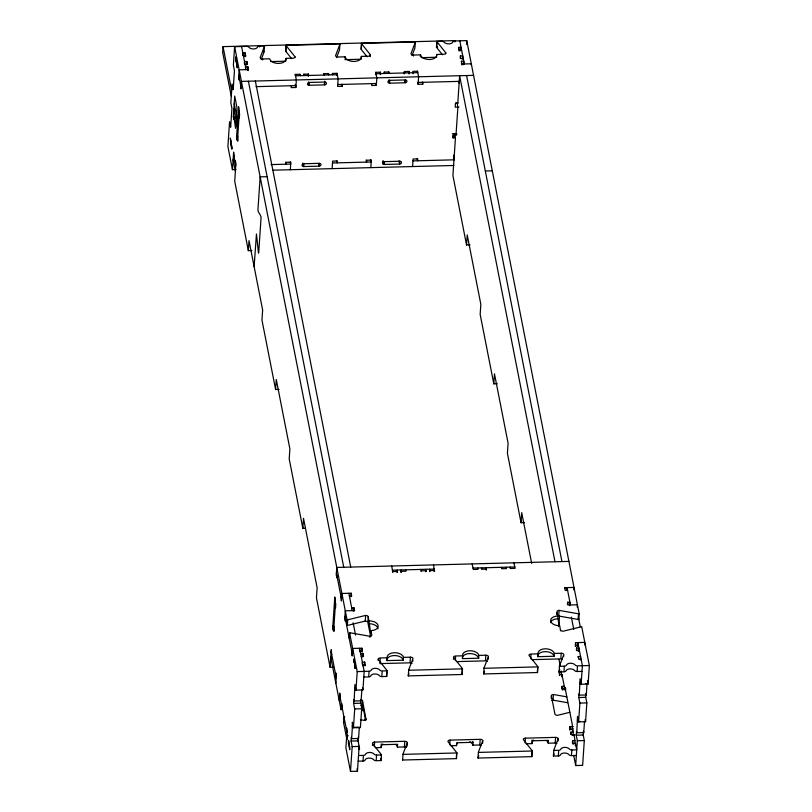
<?xml version="1.0" encoding="UTF-8"?>
<svg xmlns="http://www.w3.org/2000/svg" width="812" height="812" viewBox="0 0 812 812"><rect width="100%" height="100%" fill="white"/><g stroke="black" fill="none" stroke-linecap="round" stroke-linejoin="round"><path stroke-width="1.22" d="M455.167 40.6L223.036 46.639L222.65 52.293L231.278 96.263M557.479 616.288A2.345 1.38 3.8 0 1 558.697 616.024L578.144 619.454A2.345 1.38 3.8 0 0 578.824 619.495L579.2 613.842L466.748 40.63L454.882 40.945A2.345 1.38 3.8 0 0 453.137 41.554L452.365 42.671A4.679 2.771 3.8 0 1 444.915 42.863L443.728 41.798A2.345 1.38 3.8 0 0 441.748 41.28L436.856 41.412A2.345 1.391 3.8 0 0 437.029 41.808L445.758 52.81A2.345 1.38 3.8 0 1 443.717 54.262L436.744 54.445A8.191 4.842 3.8 0 1 429.578 59.509A8.191 4.842 3.8 0 1 420.504 54.861L413.531 55.043A2.345 1.38 3.8 0 1 410.943 53.714L415.287 42.366A2.345 1.38 3.8 0 0 415.308 41.97L361.452 43.371A2.345 1.391 3.8 0 0 361.624 43.767L370.353 54.769A2.345 1.38 3.8 0 1 368.313 56.221L361.34 56.404A8.191 4.842 3.8 0 1 354.174 61.479A8.191 4.842 3.8 0 1 345.1 56.83L338.127 57.002A2.345 1.38 3.8 0 1 335.539 55.683L339.883 44.335A2.345 1.38 3.8 0 0 339.903 43.929L286.047 45.33A2.345 1.391 3.8 0 0 286.22 45.726L294.949 56.738A2.345 1.38 3.8 0 1 292.909 58.18L285.936 58.362A8.191 4.842 3.8 0 1 278.77 63.437A8.191 4.842 3.8 0 1 269.696 58.789L262.723 58.971A2.345 1.38 3.8 0 1 260.134 57.642L264.479 46.294A2.345 1.38 3.8 0 0 264.499 45.898L259.607 46.02A2.345 1.38 3.8 0 0 257.851 46.629L257.089 47.756A4.679 2.771 3.8 0 1 249.639 47.949L248.442 46.873A2.345 1.38 3.8 0 0 246.472 46.365L234.607 46.67L233.369 65.193L234.455 70.745L233.45 85.808L233.196 89.584L232.1 84.022L230.841 102.86L231.927 108.412L230.912 123.475L230.659 127.24L229.573 121.688L227.908 146.485L232.445 169.627L235.937 169.535M230.588 142.871L230.781 140.05M236.048 61.58L236.241 58.758M236.312 117.598L233.988 117.659L233.866 119.537L233.318 116.755L234.709 96.049L236.982 107.62L236.475 115.152L237.652 121.171L234.201 103.581M231.724 148.657C228.172 119.882 232.496 160.532 231.917 145.835M237.185 67.366C233.724 38.489 237.896 79.271 237.368 64.544M232.445 169.627L233.633 152.057L234.049 156.716M239.317 78.246L239.195 80.124L238.647 77.353L239.154 69.822L248.442 69.578L248.37 70.522M236.099 120.795L235.592 128.337L233.988 117.659M235.226 162.735L235.358 160.847L235.896 163.628L234.719 181.208L248.34 250.634L251.821 250.553M240.494 84.265L240.92 88.924L241.418 81.393L473.558 75.354M242.686 55.328L242.849 52.973L245.163 52.912L245.65 56.627M237.226 138.395L237.104 140.283L236.556 137.502L238.626 106.748L239.043 111.406M237.5 139.776L239.317 112.777M244.382 63.651L244.524 61.539L246.848 61.479L247.396 64.249L245.072 64.31M244.93 56.444L245.163 52.912M245.508 67.802L245.569 66.858L247.893 66.797L248.442 69.578M246.615 65.011L246.848 61.479M247.66 70.329L247.893 66.797M259.535 46.964L259.607 46.02M248.34 250.634L249.02 240.596L262.641 310.032L261.961 320.07L275.593 389.506L279.074 389.415M262.662 59.905L262.723 58.971M261.2 59.509L264.103 51.948A2.345 1.38 3.8 0 0 264.123 51.542L264.499 45.898M254.126 266.63L256.45 234.008L258.49 253.171L258.713 252.613L260.977 219.027C262.093 214.875 256.907 212.693 258.023 208.542L260.155 176.864L267.118 176.681M286.047 45.33L285.672 50.983A2.345 1.391 3.8 0 0 285.844 51.379L291.66 58.718M285.844 51.379L286.159 46.67M285.936 58.362L285.753 61.194L270.589 61.58M291.335 85.737L291.214 87.615L295.852 87.493L296.36 79.962L295.274 74.41L299.912 74.288L300.186 75.678M294.888 57.672L294.949 56.738M295.203 75.343L295.274 74.41M275.593 389.506L276.263 379.468L289.884 448.904L289.214 458.942L302.835 528.379L305.15 528.318M290.331 169.728L290.838 162.197L286.2 162.319L286.068 164.197L285.662 162.116M299.851 75.232L299.912 74.288M303.718 75.13L303.779 74.186L308.428 74.065L308.692 75.455M308.266 76.419L308.428 74.065M302.673 165.222L302.795 163.334M303.871 163.74L303.678 166.561L319.157 166.155A1.756 1.401 -11.1 0 0 320.984 164.704A1.756 1.401 -11.1 0 0 319.339 163.334L303.871 163.74A1.756 1.401 -11.1 0 0 302.034 165.191A1.756 1.401 -11.1 0 0 303.678 166.561L303.018 163.232M324.333 83.474L324.607 84.864L324.8 82.042L309.321 82.448L309.139 85.27L324.607 84.864A1.756 1.401 -11.1 0 0 326.444 83.413A1.756 1.401 -11.1 0 0 324.8 82.042L324.638 81.21M323.836 74.602L323.897 73.659L328.545 73.537L328.819 74.927M319.339 163.334L319.157 166.155L318.72 163.933M328.484 74.481L328.545 73.537M332.352 74.379L332.412 73.435L337.051 73.324L338.147 78.876L337.64 86.407L342.278 86.285L342.41 84.407M302.835 528.379L303.505 518.33L317.127 587.766L316.457 597.815L330.078 667.251L333.559 667.159M336.899 75.668L337.051 73.324M339.903 43.929L339.528 49.583A2.345 1.38 3.8 0 1 339.507 49.979L336.604 57.55M332.118 168.642L332.626 161.111L337.264 160.989L337.142 162.877L336.726 160.786M344.998 58.241L345.1 56.83M361.452 43.371L361.076 49.024A2.345 1.391 3.8 0 0 361.249 49.42L367.065 56.759M361.249 49.42L361.563 44.711M361.34 56.404L361.157 59.225L344.907 59.652M370.231 56.657L370.353 54.769M330.078 667.251L331.255 649.671L331.682 654.33M333.407 628.61L333.275 630.488L332.737 627.717L334.798 596.952L335.214 601.611M336.95 575.86L336.818 577.748L336.269 574.967L336.777 567.436L568.918 561.396M333.681 629.98L335.488 602.991M371.815 83.636L371.683 85.524L376.332 85.402L376.829 77.871L375.743 72.309L380.381 72.187L380.595 74.521M375.58 74.663L375.743 72.309M335.691 674.813L335.823 672.935L336.371 675.706L335.863 683.237M340.969 596.343L341.385 601.002L341.893 593.471L351.17 593.227L351.718 596.008L349.393 596.069M370.81 167.637L371.307 160.106L366.669 160.228L366.547 162.106L366.131 160.025M380.229 74.542L380.381 72.187M339.264 700.604L339.771 693.072L340.187 697.731M345.455 619.262L345.333 621.139L344.785 618.368L345.293 610.827L354.58 610.594L354.032 607.812L351.718 607.873L351.647 608.817M342.014 704.867L341.7 709.576A2.345 1.38 3.8 0 1 341.04 709.647L341.426 704.004A2.345 1.38 3.8 0 0 342.075 703.923M234.607 46.67L347.069 619.881L346.694 625.534A2.345 1.38 3.8 0 0 347.343 625.453L365.258 621.058A2.345 1.38 3.8 0 1 367.846 622.388L370.688 636.831M384.188 73.029L384.259 72.095L388.897 71.974L389.171 73.354M347.404 624.519L347.719 619.81L365.633 615.405A2.345 1.38 3.8 0 1 368.232 616.734L370.759 633.451L370.952 630.63A8.191 4.842 3.8 0 0 378.128 625.555A8.191 4.842 3.8 0 0 369.044 620.906M350.936 596.759L351.17 593.227M346.897 734.444L346.917 739.6L343.567 722.538L343.953 716.894A2.345 1.38 3.8 0 1 344.623 716.935L344.562 717.879M349.221 638.425L349.596 632.771A2.345 1.38 3.8 0 1 350.276 632.812L369.724 636.243A2.345 1.38 3.8 0 0 371.774 634.791L370.952 630.63M382.929 160.796L383.142 163.131L383.234 161.71M388.836 72.907L388.897 71.974M353.799 611.345L354.032 607.812M384.34 161.639L384.147 164.471L399.626 164.065A1.756 1.401 -11.1 0 0 401.463 162.613A1.756 1.401 -11.1 0 0 399.819 161.243L384.34 161.649A1.756 1.401 -11.1 0 0 382.503 163.1A1.756 1.401 -11.1 0 0 384.147 164.471L383.497 161.131M389.801 80.347L389.608 83.179L405.087 82.773A1.756 1.401 -11.1 0 0 406.924 81.312A1.756 1.401 -11.1 0 0 405.269 79.952L389.801 80.347A1.756 1.401 -11.1 0 0 387.963 81.809A1.756 1.401 -11.1 0 0 389.608 83.179L388.958 79.84M346.48 729.785L346.602 727.897L347.15 730.678L346.643 738.209M362.436 651.924L361.959 648.199L352.672 648.443L352.164 655.974L351.748 651.315M346.582 737.875L345.902 747.923L350.51 771.4L357.473 771.217L359.137 746.421L358.051 740.869L358.305 737.103M348.429 743.487L348.439 740.341L349.708 749.699L348.612 740.666M353.88 662.196L353.941 659.029L355.169 668.408L354.073 659.364M349.556 749.273L349.749 746.451M355.017 667.982L355.209 665.15M350.51 771.4L352.175 746.604L351.088 741.051L351.342 737.286L351.616 738.666L358.579 738.494L359.33 727.187L352.367 727.369L352.347 722.213L353.443 727.775L360.406 727.593L361.675 708.754L360.751 700.695M353.443 727.775L354.702 708.937L353.616 703.385L353.87 699.619L354.144 701.01L361.107 700.827L361.868 689.53M354.144 701.01L354.885 684.546L355.971 690.109L362.934 689.926L364.182 671.402L359.635 648.26L359.472 650.777M351.616 738.666L352.367 727.369M355.971 690.109L357.219 671.585L349.596 632.771M360.122 651.985L360.183 651.041L362.507 650.98M360.619 654.523L360.68 653.589L363.005 653.528L363.553 656.299L361.228 656.36M361.726 651.731L361.959 648.199M362.233 664.033L362.365 662.145L364.679 662.084L365.167 665.81M362.761 657.06L363.005 653.528M365.258 621.058L365.573 616.349M362.842 665.87L362.903 664.926L365.227 664.866M358.813 749.506L358.975 747.152M364.446 665.617L364.679 662.084M404.214 73.922L404.376 71.568L409.015 71.446L409.228 73.78M364.923 720.396L365.116 717.564L363.208 707.851L363.015 710.673L362.203 706.511L362.517 701.801M367.917 621.444L368.232 616.734M399.819 161.243L399.626 164.065L399.007 160.938M405.269 79.952L405.087 82.773L404.812 81.383M369.663 637.187L369.724 636.243M408.862 73.801L409.015 71.446M358.153 761.179L363.045 761.047L363.36 756.337M368.76 675.99L369.074 671.28A2.345 1.38 3.8 0 0 371.084 670.296A4.679 2.771 3.8 0 1 375.093 668.327A4.679 2.771 3.8 0 1 379.833 670.073A2.345 1.38 3.8 0 0 382.208 670.935L387.101 670.813L386.725 676.457L381.823 676.589A2.345 1.38 3.8 0 1 379.458 675.716A4.679 2.771 3.8 0 0 374.718 673.98A4.679 2.771 3.8 0 0 370.698 675.949A2.345 1.38 3.8 0 1 368.699 676.924L363.796 677.056M366.06 719.848L362.578 700.857A2.345 1.38 3.8 0 0 360.863 699.599M413.47 55.987L413.531 55.043M413.095 73.679L412.882 71.344L417.53 71.223L418.616 76.785L418.109 84.316L422.758 84.194L422.879 82.306M415.308 41.97L414.932 47.624A2.345 1.38 3.8 0 1 414.912 48.02L412.009 55.581M417.459 72.166L417.53 71.223M372.424 745.416L372.485 744.472M378.128 660.349L378.199 659.415A2.345 1.38 3.8 0 1 380.249 657.964L387.212 657.781A8.191 4.842 3.8 0 1 394.378 652.706A8.191 4.842 3.8 0 1 403.462 657.355L410.425 657.172A2.345 1.38 3.8 0 1 413.014 658.502L408.669 669.849L408.274 675.899L462.129 674.498L462.505 668.844A2.345 1.38 3.8 0 0 462.332 668.449L453.603 657.446A2.345 1.38 3.8 0 1 455.654 655.994L462.617 655.822A8.191 4.842 3.8 0 1 469.783 650.747A8.191 4.842 3.8 0 1 478.867 655.396L485.83 655.213A2.345 1.38 3.8 0 1 488.418 656.543L484.074 667.89L483.678 673.94L537.534 672.539L537.909 666.885A2.345 1.38 3.8 0 0 537.737 666.49L529.008 655.487A2.345 1.38 3.8 0 1 531.058 654.036L538.021 653.853A8.191 4.842 3.8 0 1 545.187 648.788A8.191 4.842 3.8 0 1 554.271 653.437L561.234 653.254A2.345 1.38 3.8 0 1 563.822 654.584L559.478 665.921L559.082 671.971L563.975 671.849A2.345 1.38 3.8 0 0 565.984 670.864A4.679 2.771 3.8 0 1 569.994 668.895A4.679 2.771 3.8 0 1 574.734 670.641A2.345 1.38 3.8 0 0 577.109 671.504L582.001 671.382M412.587 166.551L413.095 159.02L417.733 158.898L417.612 160.776L417.206 158.695M420.372 56.749L420.504 54.861M374.281 746.786L374.596 742.077L404.772 741.295A2.345 1.38 3.8 0 1 407.37 742.625L407.127 746.157M379.925 662.673L380.178 658.908M376.24 759.768L376.555 755.058A2.345 1.38 3.8 0 1 374.19 754.186A4.679 2.771 3.8 0 0 369.45 752.45A4.679 2.771 3.8 0 0 365.43 754.419A2.345 1.38 3.8 0 1 363.421 755.393L358.528 755.525M381.823 676.589L382.137 671.879M392.744 572.501L391.719 566.005M375.377 747.7L381.183 747.547L381.366 744.726A8.191 4.842 3.8 0 1 381.325 743.924M403.462 657.355L403.27 660.186L387.019 660.603L387.212 657.781M380.96 759.24L381.021 758.296M381.214 755.475L381.275 754.531L372.546 743.528A2.345 1.38 3.8 0 1 374.596 742.077M386.796 672.295L386.542 676.061A2.345 1.38 3.8 0 1 386.725 676.457M363.045 761.047A2.345 1.38 3.8 0 0 365.055 760.062A4.679 2.771 3.8 0 1 369.064 758.103A4.679 2.771 3.8 0 1 373.804 759.839A2.345 1.38 3.8 0 0 376.179 760.702L381.072 760.58L381.457 754.927A2.345 1.38 3.8 0 0 381.275 754.531M397.017 572.409L397.18 570.054L397.383 572.379M400.884 572.308L401.047 569.953L401.26 572.277M442.469 54.79L436.653 47.451A2.345 1.391 3.8 0 1 436.48 47.055L436.856 41.412M436.653 47.451L436.968 42.752M436.623 56.322L436.744 54.445M406.457 747.527A2.345 1.38 3.8 0 0 404.396 746.949L397.433 747.121L397.616 744.299L381.366 744.726M445.697 53.754L445.758 52.81M482.582 743.487L482.775 740.656A2.345 1.38 3.8 0 0 480.176 739.336L450 740.118A2.345 1.38 3.8 0 0 447.95 741.569L456.679 752.572A2.345 1.38 3.8 0 1 456.862 752.968L456.476 758.621L402.62 760.022L403.006 754.368A2.345 1.38 3.8 0 1 403.026 753.972L407.37 742.625M404.396 746.949L404.711 742.239M410.101 661.881L410.425 657.172M412.821 661.333L412.892 660.389M454.821 41.879L454.882 40.945M421.022 571.546L421.164 569.425L421.438 570.816L426.077 570.694L426.016 571.638M458.567 49.705L458.729 47.36L461.054 47.299L460.81 50.821M470.026 244.869L466.545 244.96L452.923 175.524L455.451 137.857L453.137 137.918L453.39 134.153L457.136 134.061M459.206 51.075L458.729 47.36M454.395 137.36L454.639 133.696L452.314 133.757M425.65 571.658L425.813 569.303L426.077 570.694M460.252 58.271L460.414 55.916L462.728 55.855L462.576 58.9M457.369 103.814L457.795 108.503L455.979 135.492L455.705 134.081M461.389 62.179L461.449 61.245L463.774 61.184L463.54 64.716M461.937 64.96L461.449 61.245M429.518 571.557L429.68 569.202L429.883 571.536M466.494 44.335L466.748 40.63M434.146 571.597L434.318 569.08L392.531 570.176M434.532 571.415L433.506 564.919M471.204 64.909L471.285 63.783L461.998 64.016M466.545 244.96L467.225 234.912L480.846 304.348L480.166 314.396L493.797 383.832L497.279 383.741M453.472 659.334L453.603 657.446M449.686 744.827L450 740.118M455.329 660.704L455.583 656.938M450.782 745.741L456.588 745.589L456.77 742.757L473.02 742.341L472.838 745.162L479.801 744.98A2.345 1.38 3.8 0 1 481.11 745.172M462.617 655.822L462.424 658.644L478.674 658.217L478.867 655.396M456.364 757.281L456.679 752.572M462.272 669.392L461.947 674.102A2.345 1.38 3.8 0 1 462.129 674.498M477.588 568.897L477.649 567.953L477.923 569.344L473.284 569.466L472.188 563.914M493.797 383.832L494.467 373.784L508.089 443.22L507.419 453.269L521.04 522.705L524.522 522.613M481.455 568.796L481.516 567.852L481.79 569.242L486.439 569.121L486.368 570.065M486.033 569.618L486.165 567.74L486.439 569.121M558.017 741.051L558.179 738.697A2.345 1.38 3.8 0 0 555.581 737.367L525.405 738.159A2.345 1.38 3.8 0 0 523.354 739.6L532.083 750.613A2.345 1.38 3.8 0 1 532.266 751.009L531.88 756.652L478.024 758.053L478.41 752.409A2.345 1.38 3.8 0 1 478.43 752.003L482.775 740.656M479.801 744.98L480.115 740.27M485.505 659.923L485.83 655.213M488.225 659.364L488.357 657.487M501.572 568.278L501.633 567.334L501.907 568.725L506.556 568.603L506.282 567.212L506.221 568.156M510.088 568.055L510.149 567.111L510.423 568.501L515.062 568.38L513.976 562.828M521.04 522.705L521.71 512.656L531.687 563.487M525.09 742.868L525.405 738.159M530.733 658.745L530.987 654.979M526.186 743.772L531.992 743.619L532.175 740.798A8.191 4.842 3.8 0 1 532.134 739.996M554.271 653.437L554.078 656.258L537.828 656.685L538.021 653.853M531.769 755.322L532.083 750.613M537.676 667.434L537.351 672.143A2.345 1.38 3.8 0 1 537.534 672.539M551.226 698.3L551.378 695.945A2.345 1.38 3.8 0 1 553.429 694.493L566.806 696.848M556.839 614.654L556.971 612.766M556.92 743.386A2.345 1.38 3.8 0 0 555.205 743.021L548.242 743.203L548.425 740.371L532.175 740.798M559.143 626.377L557.032 611.822A2.345 1.38 3.8 0 1 559.082 610.38L578.53 613.801A2.345 1.38 3.8 0 0 579.2 613.842M551.825 700.401A2.345 1.38 3.8 0 1 553.053 700.147L553.368 695.437M558.768 615.08L559.082 610.38M558.686 626.559L558.849 624.123M559.427 615.506L559.113 625.524L558.757 623.677M560.513 630.822L559.752 625.717A8.191 4.842 3.8 0 1 550.678 621.068A8.191 4.842 3.8 0 1 557.844 615.993M576.358 755.495L571.455 755.627A2.345 1.38 3.8 0 1 569.09 754.754A4.679 2.771 3.8 0 0 564.35 753.018A4.679 2.771 3.8 0 0 560.331 754.987A2.345 1.38 3.8 0 1 558.331 755.962L553.429 756.094L553.814 750.44A2.345 1.38 3.8 0 1 553.835 750.044L558.179 738.697M564.675 588.619L564.736 587.675L574.023 587.431L573.851 589.948M559.569 675.513L559.092 671.798L561.407 671.737M555.205 743.021L555.52 738.311M560.919 657.964L561.234 653.254M561.193 674.873L561.447 671.108M566.888 590.121L567.06 587.614L570.46 604.97M561.792 676.863L561.955 674.508L559.63 674.569M563.701 656.461L563.761 655.517M561.792 688.728L561.945 686.373L564.269 686.313L564.035 689.845M567.436 604.615L567.598 602.26L569.922 602.199L569.679 605.732M562.432 690.098L561.945 686.373M558.331 755.962L558.646 751.262M564.035 670.905L564.36 666.195A2.345 1.38 3.8 0 0 566.36 665.211A4.679 2.771 3.8 0 1 570.379 663.252A4.679 2.771 3.8 0 1 575.119 664.987A2.345 1.38 3.8 0 0 577.484 665.86L589.35 665.546L588.101 684.069L581.138 684.252L580.052 678.69L579.311 695.143L586.274 694.971L587.035 683.663L585.868 683.694M564.776 689.723L564.939 687.206L572.318 724.822L572.338 729.978M577.261 607.305L577.423 604.788L568.146 605.031L567.598 602.26M569.648 730.059L569.872 726.76L573.353 726.669M575.282 646.179L575.525 642.647L584.802 642.404L584.64 644.911M576.002 646.362L575.525 642.647M578.144 619.454L578.469 614.745M570.755 734.444L570.917 732.089L573.242 732.028L572.998 735.56M576.408 650.321L576.561 647.966L578.885 647.905L578.662 651.204M577.586 646.352L577.839 642.586L582.387 665.728L581.138 684.252M572.673 730.424L572.734 729.481L570.42 729.541L569.872 726.76M578.327 646.301L578.388 645.357L576.063 645.418M571.526 754.683L571.841 749.973A2.345 1.38 3.8 0 1 569.466 749.111A4.679 2.771 3.8 0 0 564.726 747.365A4.679 2.771 3.8 0 0 560.716 749.334A2.345 1.38 3.8 0 1 558.707 750.318L553.814 750.44M577.109 671.504L577.423 666.794M572.44 743L572.592 740.645L574.916 740.585M578.185 657.476L578.245 656.532L580.57 656.472L580.377 659.293M573.079 744.371L572.592 740.645M575.302 745.721L575.464 743.366L573.14 743.427M581.047 660.186L581.108 659.253L578.794 659.303L578.245 656.532M583.747 732.627L583.473 731.247L583.219 735.012L584.305 740.564L582.64 765.361L575.678 765.543L577.342 740.747L576.256 735.195L576.51 731.419L576.784 732.81L583.747 732.627L584.508 721.33M576.784 732.81L577.525 716.357L578.611 721.909L585.574 721.736L586.843 702.898L585.746 697.346L586 693.58L586.274 694.971M578.611 721.909L579.88 703.08L578.783 697.528L579.037 693.763L579.311 695.143M573.485 735.175C573.749 731.876 575.789 743.183 574.764 743.589M409.015 673.605L408.294 675.503A2.345 1.38 3.8 0 0 408.274 675.899M484.561 671.27L483.698 673.534A2.345 1.38 3.8 0 0 483.678 673.94M478.775 755.769L478.045 757.657A2.345 1.38 3.8 0 0 478.024 758.053M559.823 669.687L559.103 671.575A2.345 1.38 3.8 0 0 559.082 671.971M554.18 753.8L553.449 755.698A2.345 1.38 3.8 0 0 553.429 756.094M569.831 712.307L557.519 715.321A2.345 1.38 3.8 0 1 554.921 714.002L551.378 695.945M262.895 51.572L264.123 51.542M436.48 47.055L437.698 47.025M243.387 55.754L245.711 55.693M459.277 50.131L461.592 50.07M421.398 57.662L436.562 57.266M463.276 58.637L460.952 58.697L460.414 55.916M238.647 77.353L239.804 77.323M295.548 75.8L337.325 74.704M376.017 73.699L417.794 72.613M256.024 86.651L295.984 85.615M337.762 84.519L376.453 83.514M418.241 82.428L459.44 81.362M455.633 102.962L458.13 102.901M458.953 107.062L455.197 107.164L455.451 103.398L457.775 103.337L459.622 75.709L554.982 561.762M233.318 116.755L235.642 116.705M271.025 164.592L290.716 164.075L290.28 161.862M332.494 162.989L371.185 161.984L370.749 159.761M412.973 160.898L454.172 159.822M272.852 170.185L453.796 165.475M485.322 171.007L492.285 170.825M473.01 568.075L514.788 566.989M392.805 571.557L397.454 571.435M401.321 571.343L405.959 571.222L405.685 569.831M429.954 570.592L434.593 570.471M567.598 590.395L565.284 590.456L564.736 587.675M351.626 653.203L352.784 653.173M579.433 650.686L577.109 650.747L576.561 647.966M379.864 663.607L410.04 662.825A2.345 1.38 3.8 0 1 412.11 663.404M456.527 661.618L485.444 660.866A2.345 1.38 3.8 0 1 487.515 661.445M531.931 659.659L560.848 658.897A2.345 1.38 3.8 0 1 562.168 659.09M357.219 671.585L369.074 671.28M462.505 668.844L408.649 670.245A2.345 1.38 3.8 0 1 408.669 669.849M537.909 666.885L484.053 668.286A2.345 1.38 3.8 0 1 484.074 667.89M564.36 666.195L559.458 666.327A2.345 1.38 3.8 0 1 559.478 665.921M354.631 688.322L355.788 688.292M579.798 682.456L580.956 682.425M354.905 689.703L356.062 689.672M580.072 683.846L581.23 683.816M562.493 689.155L565.974 689.063M353.616 703.385L360.579 703.202M578.783 697.528L585.746 697.346M354.702 708.937L361.675 708.754M579.88 703.08L586.843 702.898M352.103 725.979L353.261 725.948M577.271 720.122L578.428 720.092M577.535 721.513L579.859 721.452M572.064 728.587L573.231 728.557M347.171 735.834L348.328 735.804M574.947 734.769L571.465 734.86L570.917 732.089M351.088 741.051L358.051 740.869M576.256 735.195L583.219 735.012M352.175 746.604L359.137 746.421M577.342 740.747L584.305 740.564M358.417 749.019L359.584 748.989L359.036 746.208M376.555 755.058L381.457 754.927M403.006 754.368L456.862 752.968M478.41 752.409L532.266 751.009M571.841 749.973L576.733 749.852L575.464 743.366M553.053 700.147L567.639 702.715M360.426 719.716L364.07 720.356A2.345 1.38 3.8 0 0 366.121 718.914M378.199 659.415L386.928 670.418A2.345 1.38 3.8 0 1 387.101 670.813M589.35 665.546L581.727 626.732A2.345 1.38 3.8 0 0 581.077 626.813L563.163 631.208A2.345 1.38 3.8 0 1 560.574 629.879M578.56 618.155L580.255 626.783M587.452 680.73L588.101 684.069M459.775 40.813L464.322 63.955M466.595 75.536L561.945 561.579M571.354 617.1L573.769 629.432M585.137 719.513L585.574 721.736M458.76 81.362L459.125 83.22M558.971 659.314L560.158 665.343M561.955 674.508L564.269 686.313M572.734 729.481L573.242 732.028M454.639 133.696L455.451 137.857M452.72 135.837L453.137 137.918M573.739 755.657L575.678 765.543M453.563 155.143L454.111 157.924M453.573 157.751L453.979 159.832M422.341 82.114L422.758 84.194M417.703 82.235L418.109 84.316M404.376 71.568L404.65 72.958M384.259 72.095L384.523 73.476M375.915 83.321L376.332 85.402M341.872 84.204L342.278 86.285M332.412 73.435L332.687 74.826M323.897 73.659L324.171 75.049M308.479 81.931L309.139 85.27A1.756 1.401 -11.1 0 1 307.484 83.9A1.756 1.401 -11.1 0 1 309.321 82.448M303.779 74.186L304.053 75.577M295.243 84.367L295.852 87.493M255.354 81.027L350.713 567.07M241.57 46.487L246.117 69.639M248.391 81.21L343.74 567.253M348.855 593.288L352.256 610.654M353.149 622.774L355.565 635.106M362.497 687.703L362.934 689.926M238.769 75.465L241.042 87.036M336.401 573.089L341.507 599.124M344.917 616.481L352.296 654.096M238.495 108.615L239.591 114.177L239.337 117.943L239.063 116.563M334.676 598.82L335.762 604.392L335.508 608.158L335.234 606.767M223.036 46.639L231.664 90.619M357.625 739.032L357.899 740.422M233.826 109.224L237.277 126.814M237.754 136.02L237.774 141.176L236.688 135.604M333.925 626.225L333.945 631.381L332.859 625.819M356.996 768.751L357.473 771.217M233.501 153.935L235.774 165.506M331.134 651.559L336.239 677.594M339.649 694.95L347.028 732.566M233.125 159.588L235.399 171.159M330.748 657.202L341.04 709.647M347.719 619.81A2.345 1.38 3.8 0 1 347.069 619.881M368.861 623.728A8.191 4.842 3.8 0 1 377.986 628.782M550.506 622.692A8.191 4.842 3.8 0 1 557.661 618.815M537.828 656.685A8.191 4.842 3.8 0 1 544.994 651.61A8.191 4.842 3.8 0 1 554.078 656.258M462.373 657.842A8.191 4.842 3.8 0 1 470.27 653.569A8.191 4.842 3.8 0 1 478.674 658.217M387.019 660.603A8.191 4.842 3.8 0 1 394.185 655.538A8.191 4.842 3.8 0 1 403.27 660.186M360.924 705.374A2.345 1.38 3.8 0 1 362.203 706.511M343.567 722.538A2.345 1.38 3.8 0 1 343.912 722.548M531.708 756.256A2.345 1.38 3.8 0 1 531.88 756.652M380.899 760.184A2.345 1.38 3.8 0 1 381.072 760.58M402.62 760.022A2.345 1.38 3.8 0 1 402.64 759.616M456.303 758.225A2.345 1.38 3.8 0 1 456.476 758.621M531.992 743.619A8.191 4.842 3.8 0 1 533.697 740.128M546.344 740.534A8.191 4.842 3.8 0 1 548.242 743.203M456.588 745.589A8.191 4.842 3.8 0 1 457.42 742.848M469.783 741.792A8.191 4.842 3.8 0 1 472.838 745.162M472.757 741.539A8.191 4.842 3.8 0 1 473.02 742.341M381.183 747.547A8.191 4.842 3.8 0 1 382.888 744.046M395.535 744.462A8.191 4.842 3.8 0 1 397.433 747.121"/></g></svg>
